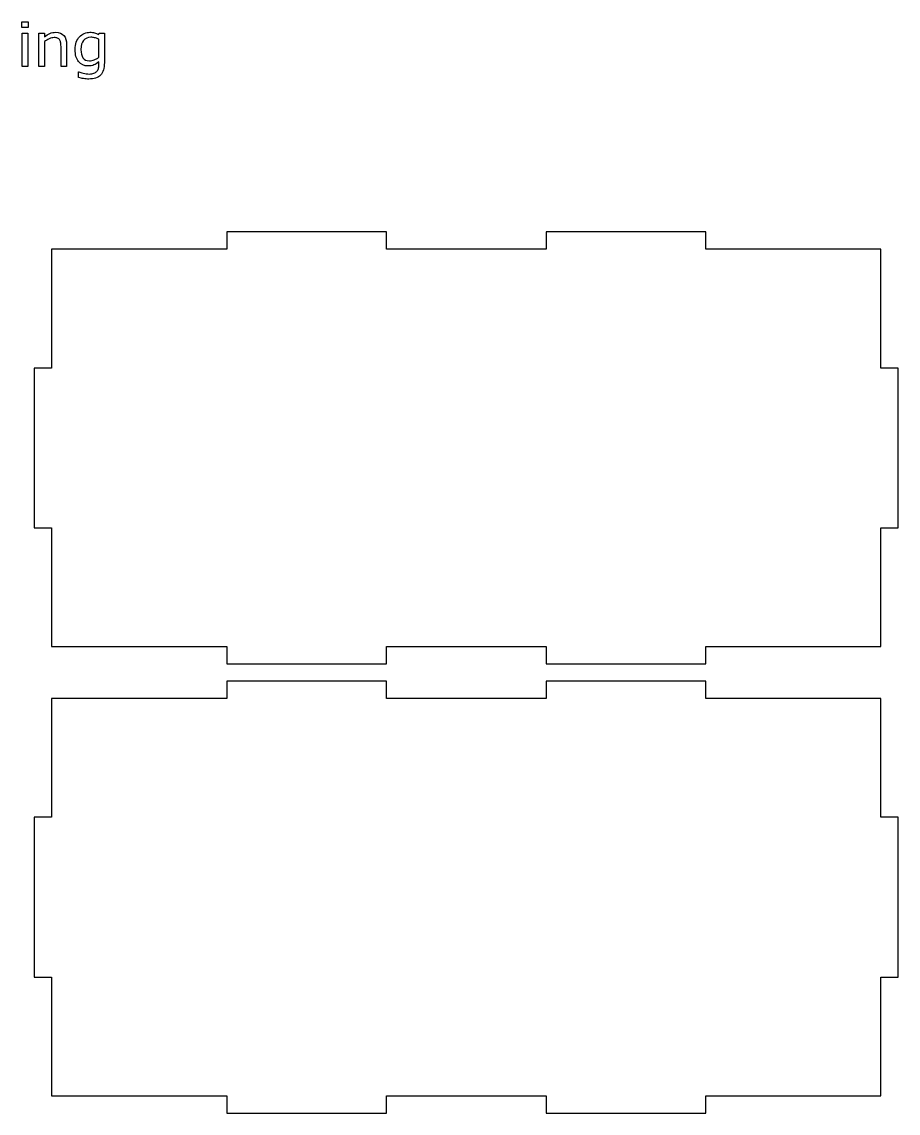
# Model space of a CAD drawing. Extents: x 0 to 15, y 10.5 to 18.
# Drawn here: x 9.01 to 15, y 10.51 to 17.97 of the extents above; entities that cross this region are included whole.
import ezdxf

# ---------------------------------------------------------------- set-up
doc = ezdxf.new("R2010")
doc.units = 0
doc.layers.get('0').update_dxf_attribs({"linetype": 'CONTINUOUS'})

msp = doc.modelspace()

# ---------------------------------------------------------------- linework, layer by layer
at = {"color": 7}
for p, q in [((9.008985, 17.931682), (9.008985, 17.971354)), ((9.008985, 17.971354), (9.052117, 17.971354)), ((9.052117, 17.931682), (9.008985, 17.931682)), ((9.052117, 17.971354), (9.052117, 17.931682)), ((9.011427, 17.666383), (9.011427, 17.893637)), ((9.011427, 17.893637), (9.049676, 17.893637)), ((9.049676, 17.893637), (9.049676, 17.666383)), ((9.125359, 17.666383), (9.125359, 17.893637)), ((9.125359, 17.893637), (9.163607, 17.893637)), ((9.163607, 17.893637), (9.163607, 17.868409)), ((9.163607, 17.83606), (9.163607, 17.666383)), ((9.535106, 17.728842), (9.535106, 17.852743)), ((9.535107, 17.883871), (9.537548, 17.893637)), ((9.537548, 17.893637), (9.573355, 17.893637)), ((9.573355, 17.893637), (9.573355, 17.692221)), ((9.277132, 17.666383), (9.277132, 17.795777)), ((9.315381, 17.813884), (9.315381, 17.666383)), ((9.535106, 17.728842), (9.535106, 17.728842)), ((9.535107, 17.676556), (9.535107, 17.697307)), ((9.049676, 17.666383), (9.011427, 17.666383)), ((9.163607, 17.666383), (9.125359, 17.666383)), ((9.315381, 17.666383), (9.277132, 17.666383)), ((9.397167, 17.590089), (9.397167, 17.629152)), ((9.397167, 17.629152), (9.399203, 17.629152))]:
    msp.add_line(p, q, dxfattribs=at)
at = {"color": 1}
for p, q in [((11.501496, 16.535433), (10.41, 16.535433)), ((10.41, 16.535433), (10.41, 16.417323)), ((11.501496, 16.417323), (11.501496, 16.535433)), ((13.684488, 16.535433), (12.592992, 16.535433)), ((12.592992, 16.535433), (12.592992, 16.417323)), ((13.684488, 16.417323), (13.684488, 16.535433)), ((9.212598, 16.417323), (9.212598, 15.604803)), ((9.318504, 16.417323), (9.212598, 16.417323)), ((10.41, 16.417323), (9.318504, 16.417323)), ((12.592992, 16.417323), (11.501496, 16.417323)), ((14.88189, 16.417323), (13.684488, 16.417323)), ((14.88189, 15.604803), (14.88189, 16.417323)), ((9.212598, 15.604803), (9.094488, 15.604803)), ((9.094488, 15.604803), (9.094488, 14.513307)), ((15, 15.604803), (14.88189, 15.604803)), ((15, 14.513307), (15, 15.604803)), ((9.094488, 14.513307), (9.212598, 14.513307)), ((9.212598, 14.513307), (9.212598, 13.700787)), ((14.88189, 13.700787), (14.88189, 14.513307)), ((14.88189, 14.513307), (15, 14.513307)), ((9.212598, 13.700787), (10.41, 13.700787)), ((10.41, 13.700787), (10.41, 13.582677)), ((11.501496, 13.582677), (11.501496, 13.700787)), ((11.501496, 13.700787), (12.592992, 13.700787)), ((12.592992, 13.700787), (12.592992, 13.582677)), ((13.684488, 13.582677), (13.684488, 13.700787)), ((13.684488, 13.700787), (14.775984, 13.700787)), ((14.775984, 13.700787), (14.88189, 13.700787)), ((10.41, 13.582677), (11.501496, 13.582677)), ((12.592992, 13.582677), (13.684488, 13.582677)), ((11.501496, 13.464567), (10.41, 13.464567)), ((10.41, 13.464567), (10.41, 13.346457)), ((11.501496, 13.346457), (11.501496, 13.464567)), ((13.684488, 13.464567), (12.592992, 13.464567)), ((12.592992, 13.464567), (12.592992, 13.346457)), ((13.684488, 13.346457), (13.684488, 13.464567)), ((9.212598, 13.346457), (9.212598, 12.533937)), ((9.318504, 13.346457), (9.212598, 13.346457)), ((10.41, 13.346457), (9.318504, 13.346457)), ((12.592992, 13.346457), (11.501496, 13.346457)), ((14.88189, 13.346457), (13.684488, 13.346457)), ((14.88189, 12.533937), (14.88189, 13.346457)), ((9.212598, 12.533937), (9.094488, 12.533937)), ((9.094488, 12.533937), (9.094488, 11.442441)), ((15, 12.533937), (14.88189, 12.533937)), ((15, 11.442441), (15, 12.533937)), ((9.094488, 11.442441), (9.212598, 11.442441)), ((9.212598, 11.442441), (9.212598, 10.629921)), ((14.88189, 10.629921), (14.88189, 11.442441)), ((14.88189, 11.442441), (15, 11.442441)), ((9.212598, 10.629921), (10.41, 10.629921)), ((10.41, 10.629921), (10.41, 10.511811)), ((11.501496, 10.511811), (11.501496, 10.629921)), ((11.501496, 10.629921), (12.592992, 10.629921)), ((12.592992, 10.629921), (12.592992, 10.511811)), ((13.684488, 10.511811), (13.684488, 10.629921)), ((13.684488, 10.629921), (14.775984, 10.629921)), ((14.775984, 10.629921), (14.88189, 10.629921)), ((10.41, 10.511811), (11.501496, 10.511811)), ((12.592992, 10.511811), (13.684488, 10.511811))]:
    msp.add_line(p, q, dxfattribs=at)
at = {"color": 7}
for points in [[(9.163607, 17.868409), (9.175543, 17.87831), (9.187886, 17.886041), (9.200635, 17.891602)], [(9.196363, 17.855795), (9.18497, 17.850641), (9.174051, 17.844063), (9.163607, 17.83606)], [(9.229119, 17.863526), (9.218675, 17.863526), (9.207756, 17.860949), (9.196363, 17.855795)], [(9.200635, 17.891602), (9.213385, 17.897163), (9.226473, 17.899944), (9.239901, 17.899944)], [(9.253939, 17.859254), (9.247565, 17.862102), (9.239291, 17.863526), (9.229119, 17.863526)], [(9.239901, 17.899944), (9.264451, 17.899944), (9.283168, 17.892551), (9.296053, 17.877767)], [(9.268587, 17.84664), (9.265197, 17.852336), (9.260314, 17.856541), (9.253939, 17.859254)], [(9.275302, 17.825074), (9.274081, 17.834297), (9.271843, 17.841486), (9.268587, 17.84664)], [(9.296053, 17.877767), (9.308938, 17.862983), (9.315381, 17.841689), (9.315381, 17.813884)], [(9.373364, 17.782146), (9.373364, 17.801677), (9.376077, 17.818496), (9.381502, 17.832602)], [(9.381502, 17.832602), (9.387063, 17.846843), (9.394591, 17.859118), (9.404085, 17.869426)], [(9.404085, 17.869426), (9.412901, 17.879056), (9.423616, 17.886516), (9.43623, 17.891806)], [(9.43094, 17.844402), (9.418869, 17.830296), (9.412833, 17.809815), (9.412833, 17.78296)], [(9.480582, 17.86556), (9.459559, 17.86556), (9.443012, 17.858507), (9.43094, 17.844402)], [(9.43623, 17.891806), (9.448844, 17.897231), (9.46139, 17.899944), (9.473869, 17.899944)], [(9.473869, 17.899944), (9.487025, 17.899944), (9.498011, 17.898587), (9.506827, 17.895875)], [(9.506624, 17.862509), (9.497943, 17.864543), (9.489262, 17.86556), (9.480582, 17.86556)], [(9.535106, 17.852743), (9.524934, 17.857355), (9.51544, 17.86061), (9.506624, 17.862509)], [(9.506827, 17.895875), (9.515779, 17.893297), (9.525206, 17.889296), (9.535107, 17.883871)], [(9.277132, 17.795777), (9.277132, 17.806221), (9.276522, 17.815987), (9.275302, 17.825074)], [(9.397168, 17.699138), (9.381299, 17.718805), (9.373364, 17.746474), (9.373364, 17.782146)], [(9.412833, 17.78296), (9.412833, 17.757461), (9.417309, 17.738133), (9.426261, 17.724976)], [(9.461865, 17.669842), (9.434738, 17.669842), (9.413172, 17.679607), (9.397168, 17.699138)], [(9.426261, 17.724976), (9.435213, 17.71182), (9.450064, 17.705242), (9.470816, 17.705242)], [(9.470816, 17.705242), (9.481938, 17.705242), (9.49306, 17.707344), (9.504182, 17.711549)], [(9.535107, 17.697307), (9.523578, 17.688084), (9.512524, 17.681167), (9.501944, 17.676556)], [(9.504182, 17.711549), (9.51544, 17.715889), (9.525748, 17.721653), (9.535106, 17.728842)], [(9.573355, 17.692221), (9.573355, 17.653701), (9.564607, 17.625422), (9.54711, 17.607383)], [(9.399203, 17.629152), (9.405442, 17.62671), (9.415343, 17.623726), (9.428906, 17.6202)], [(9.428906, 17.6202), (9.44247, 17.616538), (9.456033, 17.614707), (9.469596, 17.614707)], [(9.501944, 17.676556), (9.491501, 17.67208), (9.478141, 17.669842), (9.461865, 17.669842)], [(9.54711, 17.607383), (9.529613, 17.589343), (9.50269, 17.580324), (9.466341, 17.580324)], [(9.469596, 17.614707), (9.482617, 17.614707), (9.4934, 17.616267), (9.501945, 17.619386)], [(9.501945, 17.619386), (9.51049, 17.622506), (9.517136, 17.626846), (9.521883, 17.632407)], [(9.521883, 17.632407), (9.52663, 17.637697), (9.530021, 17.644071), (9.532056, 17.651531)], [(9.532056, 17.651531), (9.53409, 17.658991), (9.535107, 17.667332), (9.535107, 17.676556)], [(9.43094, 17.582969), (9.419547, 17.584596), (9.408289, 17.58697), (9.397167, 17.590089)], [(9.466341, 17.580324), (9.454269, 17.580324), (9.442469, 17.581205), (9.43094, 17.582969)]]:
    msp.add_open_spline(points, degree=3, dxfattribs=at)

doc.saveas('drawing.dxf')
